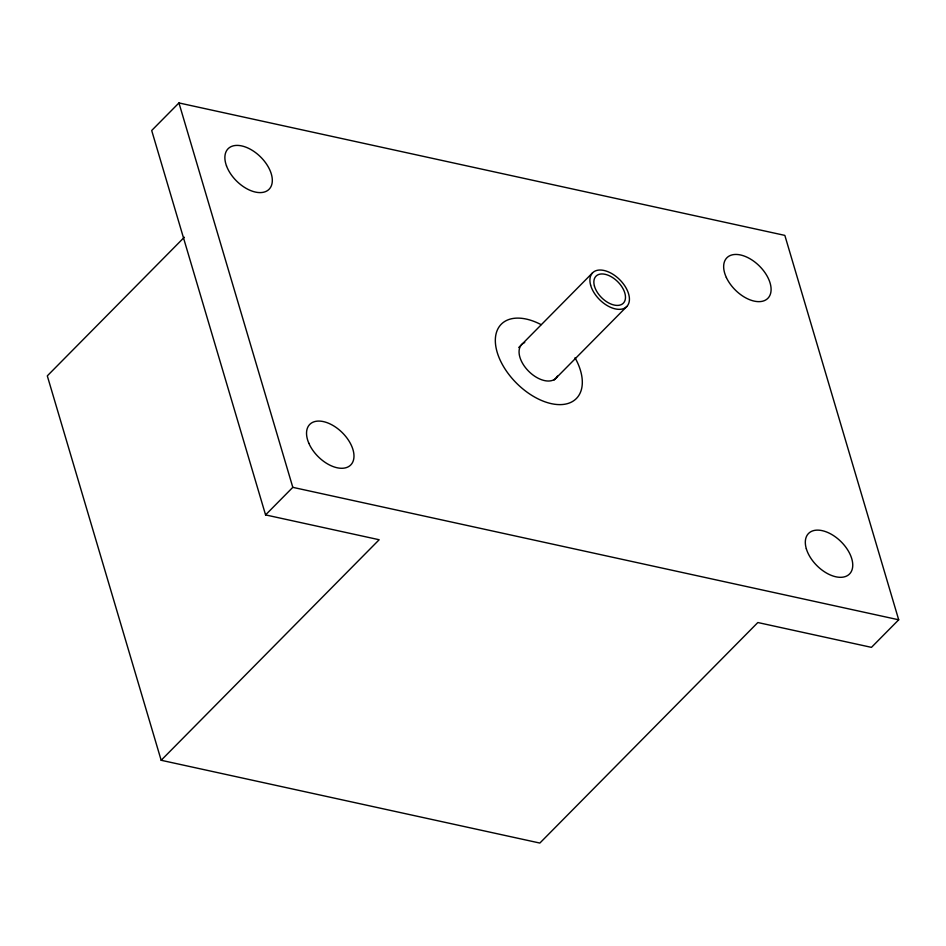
<?xml version="1.0" encoding="UTF-8"?>
<svg xmlns="http://www.w3.org/2000/svg" width="946" height="946" viewBox="0 0 946 946"><rect width="100%" height="100%" fill="white"/><g stroke="black" fill="none" stroke-linecap="round" stroke-linejoin="round"><path stroke-width="1.42" d="M161.163 760.277L539.847 843.063L757.841 622.527L871.455 647.36L898.7 619.796L784.837 235.388L178.948 102.937L151.691 130.501L265.566 514.908L379.169 539.74L161.163 760.277L47.3 375.869L184.328 237.245M265.566 514.908L292.811 487.344L898.7 619.796M518.739 347.525L592.48 272.921M554.155 380.008L626.855 306.457M178.948 102.937L292.811 487.344M575.014 357.742A52.822 31.183 44.7 0 1 554.746 404.261A52.822 31.183 44.7 0 1 495.893 346.839A52.822 31.183 44.7 0 1 541.053 324.62M557.442 376.094A24.017 14.178 44.7 0 1 528.306 370.891A24.017 14.178 44.7 0 1 524.746 342.511M594.419 286.011A19.204 11.34 44.7 0 0 620.931 304.766A19.204 11.34 44.7 0 0 613.67 278.278A19.204 11.34 44.7 0 0 594.419 286.011M590.611 285.101A24.017 14.178 44.7 0 0 623.745 308.538A24.017 14.178 44.7 0 0 614.663 275.428A24.017 14.178 44.7 0 0 590.611 285.101M726.351 277.497A28.818 17.004 44.7 0 0 767.407 298.747A28.818 17.004 44.7 0 0 748.392 257.891A28.818 17.004 44.7 0 0 726.351 277.497M308.822 443.225A28.818 17.004 44.7 0 0 349.784 465.81A28.818 17.004 44.7 0 0 332.188 425.014A28.818 17.004 44.7 0 0 308.822 443.225M806.323 548.763A28.818 17.004 44.7 0 0 846.315 576.185A28.818 17.004 44.7 0 0 834.49 536.24A28.818 17.004 44.7 0 0 806.323 548.763M226.496 165.881A28.818 17.004 44.7 0 0 267.115 190.82A28.818 17.004 44.7 0 0 252.192 150.308A28.818 17.004 44.7 0 0 226.496 165.881"/></g></svg>
